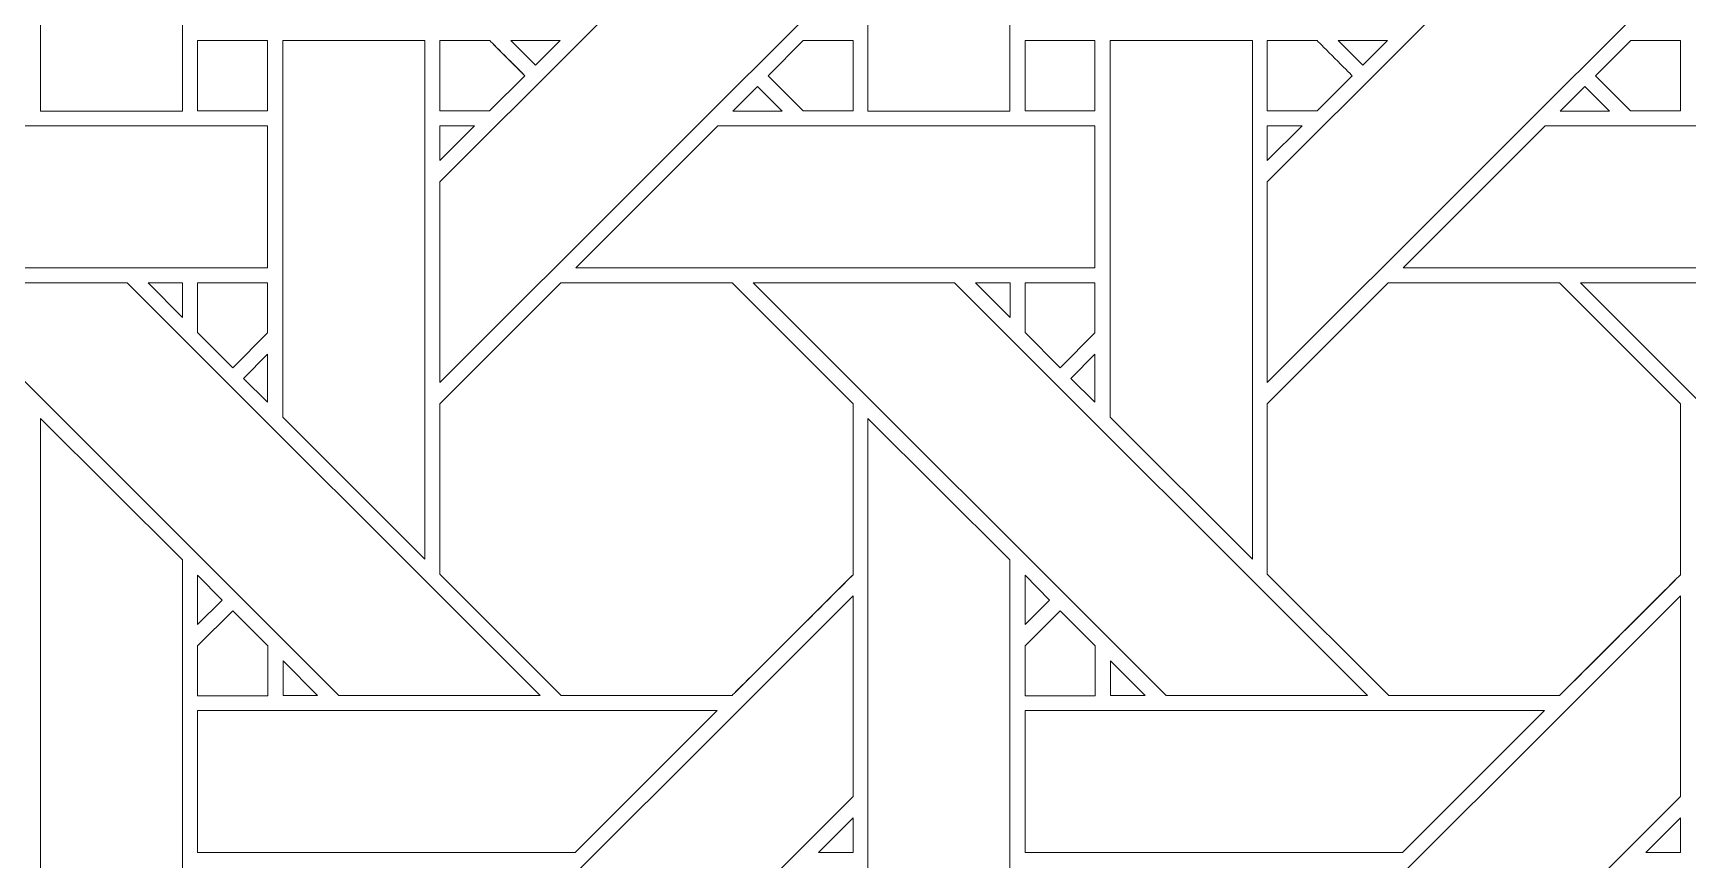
# Model space of a CAD drawing. Header units: inches. Extents: x 4.4 to 20.4, y 1.1 to 17.1.
# Drawn here: x 12.154 to 14.051, y 11.99 to 12.939 of the extents above; entities that cross this region are included whole.
import ezdxf

# ---------------------------------------------------------------- set-up
doc = ezdxf.new("R2010")
doc.units = ezdxf.units.IN
doc.header["$MEASUREMENT"] = 0
doc.layers.add('Design', color=7, linetype='Continuous', lineweight=0)

msp = doc.modelspace()

# ---------------------------------------------------------------- linework, layer by layer
at = {"layer": 'Design'}
for points, knots in [([(4.3829, 17.0948), (4.3829, 17.0948), (4.3829, 1.0948), (4.3829, 1.0948), (4.3829, 1.0948), (20.3829, 1.0948), (20.3829, 1.0948), (20.3829, 1.0948), (20.3829, 17.0948), (20.3829, 17.0948), (20.3829, 17.0948), (4.3829, 17.0948), (4.3829, 17.0948)], [0, 0, 0, 0, 1, 1, 1, 2, 2, 2, 3, 3, 3, 4, 4, 4, 4]), ([(19.3728, 16.2388), (19.3728, 16.2388), (5.2388, 16.2388), (5.2388, 16.2388), (5.2388, 16.2388), (5.2388, 1.9507), (5.2388, 1.9507), (5.2388, 1.9507), (19.5269, 1.9507), (19.5269, 1.9507), (19.5269, 1.9507), (19.5269, 16.2388), (19.5269, 16.2388), (19.5269, 16.2388), (19.3728, 16.2388), (19.3728, 16.2388)], [0, 0, 0, 0, 1, 1, 1, 2, 2, 2, 3, 3, 3, 4, 4, 4, 5, 5, 5, 5]), ([(12.1625, 12.8493), (12.1625, 12.8493), (12.1625, 13.4452), (12.1625, 13.4452), (12.1625, 13.4452), (12.3252, 13.283), (12.3252, 13.283), (12.3252, 13.283), (12.3252, 12.8493), (12.3252, 12.8493), (12.3252, 12.8493), (12.1625, 12.8493), (12.1625, 12.8493)], [0, 0, 0, 0, 1, 1, 1, 2, 2, 2, 3, 3, 3, 4, 4, 4, 4]), ([(13.1112, 12.8493), (13.1112, 12.8493), (13.1112, 13.4452), (13.1112, 13.4452), (13.1112, 13.4452), (13.274, 13.283), (13.274, 13.283), (13.274, 13.283), (13.274, 12.8493), (13.274, 12.8493), (13.274, 12.8493), (13.1112, 12.8493), (13.1112, 12.8493)], [0, 0, 0, 0, 1, 1, 1, 2, 2, 2, 3, 3, 3, 4, 4, 4, 4]), ([(13.0941, 13.0116), (13.0941, 13.0116), (12.6204, 12.5379), (12.6204, 12.5379), (12.6204, 12.5379), (12.6204, 12.768), (12.6204, 12.768), (12.6204, 12.768), (13.0941, 13.2416), (13.0941, 13.2416), (13.0941, 13.2416), (13.0941, 13.0116), (13.0941, 13.0116)], [0, 0, 0, 0, 1, 1, 1, 2, 2, 2, 3, 3, 3, 4, 4, 4, 4]), ([(14.0428, 13.2416), (14.0428, 13.2416), (14.0428, 13.0116), (14.0428, 13.0116), (14.0428, 13.0116), (13.5691, 12.5379), (13.5691, 12.5379), (13.5691, 12.5379), (13.5691, 12.768), (13.5691, 12.768), (13.5691, 12.768), (14.0428, 13.2416), (14.0428, 13.2416)], [0, 0, 0, 0, 1, 1, 1, 2, 2, 2, 3, 3, 3, 4, 4, 4, 4]), ([(12.3425, 12.9301), (12.3425, 12.9301), (12.4228, 12.9301), (12.4228, 12.9301), (12.4228, 12.9301), (12.4228, 12.8494), (12.4228, 12.8494), (12.4228, 12.8494), (12.3425, 12.8494), (12.3425, 12.8494), (12.3425, 12.8494), (12.3425, 12.9301), (12.3425, 12.9301)], [0, 0, 0, 0, 1, 1, 1, 2, 2, 2, 3, 3, 3, 4, 4, 4, 4]), ([(12.4228, 12.9301), (12.4228, 12.9301), (12.4228, 12.8494), (12.4228, 12.8494), (12.4228, 12.8494), (12.3425, 12.8494), (12.3425, 12.8494), (12.3425, 12.8494), (12.3425, 12.9301), (12.3425, 12.9301), (12.3425, 12.9301), (12.4228, 12.9301), (12.4228, 12.9301)], [0, 0, 0, 0, 1, 1, 1, 2, 2, 2, 3, 3, 3, 4, 4, 4, 4]), ([(12.4403, 12.4979), (12.4403, 12.4979), (12.4403, 12.9301), (12.4403, 12.9301), (12.4403, 12.9301), (12.6032, 12.9301), (12.6032, 12.9301), (12.6032, 12.9301), (12.6032, 12.335), (12.6032, 12.335), (12.6032, 12.335), (12.4403, 12.4979), (12.4403, 12.4979)], [0, 0, 0, 0, 1, 1, 1, 2, 2, 2, 3, 3, 3, 4, 4, 4, 4]), ([(12.6775, 12.9301), (12.6826, 12.925), (12.7134, 12.8942), (12.7178, 12.8898), (12.7178, 12.8898), (12.6774, 12.8494), (12.6774, 12.8494), (12.6774, 12.8494), (12.6204, 12.8494), (12.6204, 12.8494), (12.6204, 12.8494), (12.6204, 12.9301), (12.6204, 12.9301), (12.6204, 12.9301), (12.6775, 12.9301), (12.6775, 12.9301)], [0, 0, 0, 0, 1, 1, 1, 2, 2, 2, 3, 3, 3, 4, 4, 4, 5, 5, 5, 5]), ([(12.7178, 12.8898), (12.7178, 12.8898), (12.6774, 12.8494), (12.6774, 12.8494), (12.6774, 12.8494), (12.6204, 12.8494), (12.6204, 12.8494), (12.6204, 12.8494), (12.6204, 12.9301), (12.6204, 12.9301), (12.6204, 12.9301), (12.6775, 12.9301), (12.6775, 12.9301), (12.6828, 12.9248), (12.7136, 12.894), (12.7178, 12.8898)], [0, 0, 0, 0, 1, 1, 1, 2, 2, 2, 3, 3, 3, 4, 4, 4, 5, 5, 5, 5]), ([(12.7018, 12.9301), (12.7018, 12.9301), (12.7583, 12.9301), (12.7583, 12.9301), (12.7583, 12.9301), (12.73, 12.9019), (12.73, 12.9019), (12.73, 12.9019), (12.7018, 12.9301), (12.7018, 12.9301)], [0, 0, 0, 0, 1, 1, 1, 2, 2, 2, 3, 3, 3, 3]), ([(13.037, 12.8494), (13.037, 12.8494), (12.9966, 12.8897), (12.9966, 12.8897), (12.9966, 12.8897), (13.037, 12.9302), (13.037, 12.9302), (13.037, 12.9302), (13.0941, 12.9302), (13.0941, 12.9302), (13.0941, 12.9302), (13.0941, 12.8494), (13.0941, 12.8494), (13.0941, 12.8494), (13.037, 12.8494), (13.037, 12.8494)], [0, 0, 0, 0, 1, 1, 1, 2, 2, 2, 3, 3, 3, 4, 4, 4, 5, 5, 5, 5]), ([(13.0941, 12.9302), (13.0941, 12.9302), (13.0941, 12.8494), (13.0941, 12.8494), (13.0941, 12.8494), (13.037, 12.8494), (13.037, 12.8494), (13.037, 12.8494), (12.9966, 12.8897), (12.9966, 12.8897), (12.9966, 12.8897), (13.037, 12.9302), (13.037, 12.9302), (13.037, 12.9302), (13.0941, 12.9302), (13.0941, 12.9302)], [0, 0, 0, 0, 1, 1, 1, 2, 2, 2, 3, 3, 3, 4, 4, 4, 5, 5, 5, 5]), ([(13.2913, 12.9301), (13.2913, 12.9301), (13.3715, 12.9301), (13.3715, 12.9301), (13.3715, 12.9301), (13.3715, 12.8494), (13.3715, 12.8494), (13.3715, 12.8494), (13.2913, 12.8494), (13.2913, 12.8494), (13.2913, 12.8494), (13.2913, 12.9301), (13.2913, 12.9301)], [0, 0, 0, 0, 1, 1, 1, 2, 2, 2, 3, 3, 3, 4, 4, 4, 4]), ([(13.3715, 12.9301), (13.3715, 12.9301), (13.3715, 12.8494), (13.3715, 12.8494), (13.3715, 12.8494), (13.2913, 12.8494), (13.2913, 12.8494), (13.2913, 12.8494), (13.2913, 12.9301), (13.2913, 12.9301), (13.2913, 12.9301), (13.3715, 12.9301), (13.3715, 12.9301)], [0, 0, 0, 0, 1, 1, 1, 2, 2, 2, 3, 3, 3, 4, 4, 4, 4]), ([(13.3891, 12.4979), (13.3891, 12.4979), (13.3891, 12.9301), (13.3891, 12.9301), (13.3891, 12.9301), (13.552, 12.9301), (13.552, 12.9301), (13.552, 12.9301), (13.552, 12.335), (13.552, 12.335), (13.552, 12.335), (13.3891, 12.4979), (13.3891, 12.4979)], [0, 0, 0, 0, 1, 1, 1, 2, 2, 2, 3, 3, 3, 4, 4, 4, 4]), ([(13.6262, 12.9301), (13.6313, 12.925), (13.6621, 12.8942), (13.6665, 12.8898), (13.6665, 12.8898), (13.6261, 12.8494), (13.6261, 12.8494), (13.6261, 12.8494), (13.5691, 12.8494), (13.5691, 12.8494), (13.5691, 12.8494), (13.5691, 12.9301), (13.5691, 12.9301), (13.5691, 12.9301), (13.6262, 12.9301), (13.6262, 12.9301)], [0, 0, 0, 0, 1, 1, 1, 2, 2, 2, 3, 3, 3, 4, 4, 4, 5, 5, 5, 5]), ([(13.6665, 12.8898), (13.6665, 12.8898), (13.6261, 12.8494), (13.6261, 12.8494), (13.6261, 12.8494), (13.5691, 12.8494), (13.5691, 12.8494), (13.5691, 12.8494), (13.5691, 12.9301), (13.5691, 12.9301), (13.5691, 12.9301), (13.6262, 12.9301), (13.6262, 12.9301), (13.6313, 12.925), (13.6621, 12.8942), (13.6665, 12.8898)], [0, 0, 0, 0, 1, 1, 1, 2, 2, 2, 3, 3, 3, 4, 4, 4, 5, 5, 5, 5]), ([(13.6505, 12.9301), (13.6505, 12.9301), (13.707, 12.9301), (13.707, 12.9301), (13.707, 12.9301), (13.6787, 12.9019), (13.6787, 12.9019), (13.6787, 12.9019), (13.6505, 12.9301), (13.6505, 12.9301)], [0, 0, 0, 0, 1, 1, 1, 2, 2, 2, 3, 3, 3, 3]), ([(13.9857, 12.8494), (13.9857, 12.8494), (13.9453, 12.8897), (13.9453, 12.8897), (13.9453, 12.8897), (13.9858, 12.9302), (13.9858, 12.9302), (13.9858, 12.9302), (14.0428, 12.9302), (14.0428, 12.9302), (14.0428, 12.9302), (14.0428, 12.8494), (14.0428, 12.8494), (14.0428, 12.8494), (13.9857, 12.8494), (13.9857, 12.8494)], [0, 0, 0, 0, 1, 1, 1, 2, 2, 2, 3, 3, 3, 4, 4, 4, 5, 5, 5, 5]), ([(14.0428, 12.8494), (14.0428, 12.8494), (13.9857, 12.8494), (13.9857, 12.8494), (13.9857, 12.8494), (13.9453, 12.8897), (13.9453, 12.8897), (13.9453, 12.8897), (13.9858, 12.9302), (13.9858, 12.9302), (13.9858, 12.9302), (14.0428, 12.9302), (14.0428, 12.9302), (14.0428, 12.9302), (14.0428, 12.8494), (14.0428, 12.8494)], [0, 0, 0, 0, 1, 1, 1, 2, 2, 2, 3, 3, 3, 4, 4, 4, 5, 5, 5, 5]), ([(13.0127, 12.8493), (13.0127, 12.8493), (12.9562, 12.8493), (12.9562, 12.8493), (12.9562, 12.8493), (12.9845, 12.8776), (12.9845, 12.8776), (12.9845, 12.8776), (13.0127, 12.8493), (13.0127, 12.8493)], [0, 0, 0, 0, 1, 1, 1, 2, 2, 2, 3, 3, 3, 3]), ([(13.905, 12.8493), (13.905, 12.8493), (13.9332, 12.8776), (13.9332, 12.8776), (13.9332, 12.8776), (13.9615, 12.8493), (13.9615, 12.8493), (13.9615, 12.8493), (13.905, 12.8493), (13.905, 12.8493)], [0, 0, 0, 0, 1, 1, 1, 2, 2, 2, 3, 3, 3, 3]), ([(12.4228, 12.8322), (12.4228, 12.8322), (12.4228, 12.6694), (12.4228, 12.6694), (12.4228, 12.6694), (11.8275, 12.6694), (11.8275, 12.6694), (11.8275, 12.6694), (11.9904, 12.8322), (11.9904, 12.8322), (11.9904, 12.8322), (12.4228, 12.8322), (12.4228, 12.8322)], [0, 0, 0, 0, 1, 1, 1, 2, 2, 2, 3, 3, 3, 4, 4, 4, 4]), ([(12.6602, 12.8322), (12.6602, 12.8322), (12.6204, 12.7924), (12.6204, 12.7924), (12.6204, 12.7924), (12.6204, 12.8322), (12.6204, 12.8322), (12.6204, 12.8322), (12.6602, 12.8322), (12.6602, 12.8322)], [0, 0, 0, 0, 1, 1, 1, 2, 2, 2, 3, 3, 3, 3]), ([(13.3715, 12.8322), (13.3715, 12.8322), (13.3715, 12.6694), (13.3715, 12.6694), (13.3715, 12.6694), (12.7762, 12.6694), (12.7762, 12.6694), (12.7762, 12.6694), (12.9391, 12.8322), (12.9391, 12.8322), (12.9391, 12.8322), (13.3715, 12.8322), (13.3715, 12.8322)], [0, 0, 0, 0, 1, 1, 1, 2, 2, 2, 3, 3, 3, 4, 4, 4, 4]), ([(13.609, 12.8322), (13.609, 12.8322), (13.5691, 12.7924), (13.5691, 12.7924), (13.5691, 12.7924), (13.5691, 12.8322), (13.5691, 12.8322), (13.5691, 12.8322), (13.609, 12.8322), (13.609, 12.8322)], [0, 0, 0, 0, 1, 1, 1, 2, 2, 2, 3, 3, 3, 3]), ([(14.3203, 12.8322), (14.3203, 12.8322), (14.3203, 12.6694), (14.3203, 12.6694), (14.3203, 12.6694), (13.725, 12.6694), (13.725, 12.6694), (13.725, 12.6694), (13.8878, 12.8322), (13.8878, 12.8322), (13.8878, 12.8322), (14.3203, 12.8322), (14.3203, 12.8322)], [0, 0, 0, 0, 1, 1, 1, 2, 2, 2, 3, 3, 3, 4, 4, 4, 4]), ([(12.7354, 12.1786), (12.7354, 12.1786), (12.5044, 12.1786), (12.5044, 12.1786), (12.5044, 12.1786), (12.0308, 12.6522), (12.0308, 12.6522), (12.0308, 12.6522), (12.2618, 12.6522), (12.2618, 12.6522), (12.2618, 12.6522), (12.7354, 12.1786), (12.7354, 12.1786)], [0, 0, 0, 0, 1, 1, 1, 2, 2, 2, 3, 3, 3, 4, 4, 4, 4]), ([(12.2859, 12.6522), (12.2859, 12.6522), (12.3253, 12.6522), (12.3253, 12.6522), (12.3253, 12.6522), (12.3253, 12.6124), (12.3253, 12.6124), (12.3253, 12.6124), (12.2859, 12.6522), (12.2859, 12.6522)], [0, 0, 0, 0, 1, 1, 1, 2, 2, 2, 3, 3, 3, 3]), ([(12.4228, 12.6523), (12.4228, 12.6523), (12.4228, 12.5947), (12.4228, 12.5947), (12.4228, 12.5947), (12.3828, 12.5547), (12.3828, 12.5547), (12.3828, 12.5547), (12.3425, 12.5951), (12.3425, 12.5951), (12.3425, 12.5951), (12.3425, 12.6523), (12.3425, 12.6523), (12.3425, 12.6523), (12.4228, 12.6523), (12.4228, 12.6523)], [0, 0, 0, 0, 1, 1, 1, 2, 2, 2, 3, 3, 3, 4, 4, 4, 5, 5, 5, 5]), ([(12.4228, 12.5947), (12.4228, 12.5947), (12.3828, 12.5547), (12.3828, 12.5547), (12.3828, 12.5547), (12.3425, 12.5951), (12.3425, 12.5951), (12.3425, 12.5951), (12.3425, 12.6523), (12.3425, 12.6523), (12.3425, 12.6523), (12.4228, 12.6523), (12.4228, 12.6523), (12.4228, 12.6523), (12.4228, 12.5947), (12.4228, 12.5947)], [0, 0, 0, 0, 1, 1, 1, 2, 2, 2, 3, 3, 3, 4, 4, 4, 5, 5, 5, 5]), ([(12.7591, 12.6523), (12.7591, 12.6523), (12.9553, 12.6523), (12.9553, 12.6523), (12.9553, 12.6523), (13.0941, 12.5135), (13.0941, 12.5135), (13.0941, 12.5135), (13.0941, 12.3173), (13.0941, 12.3173), (13.0763, 12.2994), (12.9643, 12.1876), (12.9553, 12.1786), (12.9553, 12.1786), (12.7596, 12.1786), (12.7596, 12.1786), (12.7596, 12.1786), (12.6204, 12.3179), (12.6204, 12.3179), (12.6204, 12.3179), (12.6204, 12.5135), (12.6204, 12.5135), (12.6204, 12.5135), (12.7591, 12.6523), (12.7591, 12.6523)], [0, 0, 0, 0, 1, 1, 1, 2, 2, 2, 3, 3, 3, 4, 4, 4, 5, 5, 5, 6, 6, 6, 7, 7, 7, 8, 8, 8, 8]), ([(13.0941, 12.5135), (13.0941, 12.5135), (13.0941, 12.3173), (13.0941, 12.3173), (13.0755, 12.2986), (12.9637, 12.187), (12.9553, 12.1786), (12.9553, 12.1786), (12.7596, 12.1786), (12.7596, 12.1786), (12.7596, 12.1786), (12.6204, 12.3179), (12.6204, 12.3179), (12.6204, 12.3179), (12.6204, 12.5135), (12.6204, 12.5135), (12.6204, 12.5135), (12.7591, 12.6523), (12.7591, 12.6523), (12.7591, 12.6523), (12.9553, 12.6523), (12.9553, 12.6523), (12.9553, 12.6523), (13.0941, 12.5135), (13.0941, 12.5135)], [0, 0, 0, 0, 1, 1, 1, 2, 2, 2, 3, 3, 3, 4, 4, 4, 5, 5, 5, 6, 6, 6, 7, 7, 7, 8, 8, 8, 8]), ([(13.6841, 12.1786), (13.6841, 12.1786), (13.4531, 12.1786), (13.4531, 12.1786), (13.4531, 12.1786), (12.9795, 12.6522), (12.9795, 12.6522), (12.9795, 12.6522), (13.2105, 12.6522), (13.2105, 12.6522), (13.2105, 12.6522), (13.6841, 12.1786), (13.6841, 12.1786)], [0, 0, 0, 0, 1, 1, 1, 2, 2, 2, 3, 3, 3, 4, 4, 4, 4]), ([(13.2346, 12.6522), (13.2346, 12.6522), (13.2741, 12.6522), (13.2741, 12.6522), (13.2741, 12.6522), (13.2741, 12.6124), (13.2741, 12.6124), (13.2741, 12.6124), (13.2346, 12.6522), (13.2346, 12.6522)], [0, 0, 0, 0, 1, 1, 1, 2, 2, 2, 3, 3, 3, 3]), ([(13.3715, 12.6523), (13.3715, 12.6523), (13.3715, 12.5947), (13.3715, 12.5947), (13.3715, 12.5947), (13.3316, 12.5547), (13.3316, 12.5547), (13.3316, 12.5547), (13.2913, 12.5951), (13.2913, 12.5951), (13.2913, 12.5951), (13.2913, 12.6523), (13.2913, 12.6523), (13.2913, 12.6523), (13.3715, 12.6523), (13.3715, 12.6523)], [0, 0, 0, 0, 1, 1, 1, 2, 2, 2, 3, 3, 3, 4, 4, 4, 5, 5, 5, 5]), ([(13.3715, 12.5947), (13.3715, 12.5947), (13.3316, 12.5547), (13.3316, 12.5547), (13.3316, 12.5547), (13.2913, 12.5951), (13.2913, 12.5951), (13.2913, 12.5951), (13.2913, 12.6523), (13.2913, 12.6523), (13.2913, 12.6523), (13.3715, 12.6523), (13.3715, 12.6523), (13.3715, 12.6523), (13.3715, 12.5947), (13.3715, 12.5947)], [0, 0, 0, 0, 1, 1, 1, 2, 2, 2, 3, 3, 3, 4, 4, 4, 5, 5, 5, 5]), ([(13.7078, 12.6523), (13.7078, 12.6523), (13.904, 12.6523), (13.904, 12.6523), (13.904, 12.6523), (14.0428, 12.5135), (14.0428, 12.5135), (14.0428, 12.5135), (14.0428, 12.3173), (14.0428, 12.3173), (14.025, 12.2994), (13.9131, 12.1876), (13.9041, 12.1786), (13.9041, 12.1786), (13.7084, 12.1786), (13.7084, 12.1786), (13.7084, 12.1786), (13.5691, 12.3179), (13.5691, 12.3179), (13.5691, 12.3179), (13.5691, 12.5135), (13.5691, 12.5135), (13.5691, 12.5135), (13.7078, 12.6523), (13.7078, 12.6523)], [0, 0, 0, 0, 1, 1, 1, 2, 2, 2, 3, 3, 3, 4, 4, 4, 5, 5, 5, 6, 6, 6, 7, 7, 7, 8, 8, 8, 8]), ([(14.0428, 12.5135), (14.0428, 12.5135), (14.0428, 12.3173), (14.0428, 12.3173), (14.0246, 12.299), (13.9128, 12.1874), (13.9041, 12.1786), (13.9041, 12.1786), (13.7084, 12.1786), (13.7084, 12.1786), (13.7084, 12.1786), (13.5691, 12.3179), (13.5691, 12.3179), (13.5691, 12.3179), (13.5691, 12.5135), (13.5691, 12.5135), (13.5691, 12.5135), (13.7078, 12.6523), (13.7078, 12.6523), (13.7078, 12.6523), (13.904, 12.6523), (13.904, 12.6523), (13.904, 12.6523), (14.0428, 12.5135), (14.0428, 12.5135)], [0, 0, 0, 0, 1, 1, 1, 2, 2, 2, 3, 3, 3, 4, 4, 4, 5, 5, 5, 6, 6, 6, 7, 7, 7, 8, 8, 8, 8]), ([(14.6329, 12.1786), (14.6329, 12.1786), (14.4018, 12.1786), (14.4018, 12.1786), (14.4018, 12.1786), (13.9283, 12.6522), (13.9283, 12.6522), (13.9283, 12.6522), (14.1592, 12.6522), (14.1592, 12.6522), (14.1592, 12.6522), (14.6329, 12.1786), (14.6329, 12.1786)], [0, 0, 0, 0, 1, 1, 1, 2, 2, 2, 3, 3, 3, 4, 4, 4, 4]), ([(12.4228, 12.5704), (12.4228, 12.5704), (12.4228, 12.5152), (12.4228, 12.5152), (12.4228, 12.5152), (12.395, 12.5426), (12.395, 12.5426), (12.395, 12.5426), (12.4228, 12.5704), (12.4228, 12.5704)], [0, 0, 0, 0, 1, 1, 1, 2, 2, 2, 3, 3, 3, 3]), ([(13.3715, 12.5704), (13.3715, 12.5704), (13.3715, 12.5152), (13.3715, 12.5152), (13.3715, 12.5152), (13.3438, 12.5426), (13.3438, 12.5426), (13.3438, 12.5426), (13.3715, 12.5704), (13.3715, 12.5704)], [0, 0, 0, 0, 1, 1, 1, 2, 2, 2, 3, 3, 3, 3]), ([(12.1625, 11.9006), (12.1625, 11.9006), (12.1625, 12.4964), (12.1625, 12.4964), (12.1625, 12.4964), (12.3252, 12.3343), (12.3252, 12.3343), (12.3252, 12.3343), (12.3252, 11.9006), (12.3252, 11.9006), (12.3252, 11.9006), (12.1625, 11.9006), (12.1625, 11.9006)], [0, 0, 0, 0, 1, 1, 1, 2, 2, 2, 3, 3, 3, 4, 4, 4, 4]), ([(13.1112, 11.9006), (13.1112, 11.9006), (13.1112, 12.4964), (13.1112, 12.4964), (13.1112, 12.4964), (13.274, 12.3343), (13.274, 12.3343), (13.274, 12.3343), (13.274, 11.9006), (13.274, 11.9006), (13.274, 11.9006), (13.1112, 11.9006), (13.1112, 11.9006)], [0, 0, 0, 0, 1, 1, 1, 2, 2, 2, 3, 3, 3, 4, 4, 4, 4]), ([(12.3425, 12.26), (12.3425, 12.26), (12.3425, 12.3168), (12.3425, 12.3168), (12.3425, 12.3168), (12.3707, 12.2882), (12.3707, 12.2882), (12.3707, 12.2882), (12.3425, 12.26), (12.3425, 12.26)], [0, 0, 0, 0, 1, 1, 1, 2, 2, 2, 3, 3, 3, 3]), ([(13.2913, 12.26), (13.2913, 12.26), (13.2913, 12.3168), (13.2913, 12.3168), (13.2913, 12.3168), (13.3195, 12.2882), (13.3195, 12.2882), (13.3195, 12.2882), (13.2913, 12.26), (13.2913, 12.26)], [0, 0, 0, 0, 1, 1, 1, 2, 2, 2, 3, 3, 3, 3]), ([(13.0941, 12.0628), (13.0941, 12.0628), (12.6204, 11.5892), (12.6204, 11.5892), (12.6204, 11.5892), (12.6204, 11.8193), (12.6204, 11.8193), (12.6204, 11.8193), (13.0941, 12.2929), (13.0941, 12.2929), (13.0941, 12.2929), (13.0941, 12.0628), (13.0941, 12.0628)], [0, 0, 0, 0, 1, 1, 1, 2, 2, 2, 3, 3, 3, 4, 4, 4, 4]), ([(14.0428, 12.2929), (14.0428, 12.2929), (14.0428, 12.0628), (14.0428, 12.0628), (14.0428, 12.0628), (13.5691, 11.5892), (13.5691, 11.5892), (13.5691, 11.5892), (13.5691, 11.8193), (13.5691, 11.8193), (13.5691, 11.8193), (14.0428, 12.2929), (14.0428, 12.2929)], [0, 0, 0, 0, 1, 1, 1, 2, 2, 2, 3, 3, 3, 4, 4, 4, 4]), ([(12.3425, 12.1784), (12.3425, 12.1784), (12.3425, 12.2357), (12.3425, 12.2357), (12.3425, 12.2357), (12.3829, 12.276), (12.3829, 12.276), (12.3829, 12.276), (12.4232, 12.2357), (12.4232, 12.2357), (12.4232, 12.2357), (12.4232, 12.1784), (12.4232, 12.1784), (12.4232, 12.1784), (12.3425, 12.1784), (12.3425, 12.1784)], [0, 0, 0, 0, 1, 1, 1, 2, 2, 2, 3, 3, 3, 4, 4, 4, 5, 5, 5, 5]), ([(12.3829, 12.276), (12.3829, 12.276), (12.4232, 12.2357), (12.4232, 12.2357), (12.4232, 12.2357), (12.4232, 12.1784), (12.4232, 12.1784), (12.4232, 12.1784), (12.3425, 12.1784), (12.3425, 12.1784), (12.3425, 12.1784), (12.3425, 12.2357), (12.3425, 12.2357), (12.3425, 12.2357), (12.3829, 12.276), (12.3829, 12.276)], [0, 0, 0, 0, 1, 1, 1, 2, 2, 2, 3, 3, 3, 4, 4, 4, 5, 5, 5, 5]), ([(13.2913, 12.1784), (13.2913, 12.1784), (13.2913, 12.2357), (13.2913, 12.2357), (13.2913, 12.2357), (13.3316, 12.276), (13.3316, 12.276), (13.3316, 12.276), (13.3719, 12.2357), (13.3719, 12.2357), (13.3719, 12.2357), (13.3719, 12.1784), (13.3719, 12.1784), (13.3719, 12.1784), (13.2913, 12.1784), (13.2913, 12.1784)], [0, 0, 0, 0, 1, 1, 1, 2, 2, 2, 3, 3, 3, 4, 4, 4, 5, 5, 5, 5]), ([(13.3316, 12.276), (13.3316, 12.276), (13.3719, 12.2357), (13.3719, 12.2357), (13.3719, 12.2357), (13.3719, 12.1784), (13.3719, 12.1784), (13.3719, 12.1784), (13.2913, 12.1784), (13.2913, 12.1784), (13.2913, 12.1784), (13.2913, 12.2357), (13.2913, 12.2357), (13.2913, 12.2357), (13.3316, 12.276), (13.3316, 12.276)], [0, 0, 0, 0, 1, 1, 1, 2, 2, 2, 3, 3, 3, 4, 4, 4, 5, 5, 5, 5]), ([(12.4405, 12.1786), (12.4405, 12.1786), (12.4405, 12.2184), (12.4405, 12.2184), (12.4405, 12.2184), (12.4802, 12.1786), (12.4802, 12.1786), (12.4802, 12.1786), (12.4405, 12.1786), (12.4405, 12.1786)], [0, 0, 0, 0, 1, 1, 1, 2, 2, 2, 3, 3, 3, 3]), ([(13.3892, 12.1786), (13.3892, 12.1786), (13.3892, 12.2184), (13.3892, 12.2184), (13.3892, 12.2184), (13.4289, 12.1786), (13.4289, 12.1786), (13.4289, 12.1786), (13.3892, 12.1786), (13.3892, 12.1786)], [0, 0, 0, 0, 1, 1, 1, 2, 2, 2, 3, 3, 3, 3]), ([(12.9382, 12.1613), (12.9382, 12.1613), (12.7755, 11.9986), (12.7755, 11.9986), (12.7755, 11.9986), (12.3425, 11.9986), (12.3425, 11.9986), (12.3425, 11.9986), (12.3425, 12.1613), (12.3425, 12.1613), (12.3425, 12.1613), (12.9382, 12.1613), (12.9382, 12.1613)], [0, 0, 0, 0, 1, 1, 1, 2, 2, 2, 3, 3, 3, 4, 4, 4, 4]), ([(13.887, 12.1613), (13.887, 12.1613), (13.7242, 11.9986), (13.7242, 11.9986), (13.7242, 11.9986), (13.2913, 11.9986), (13.2913, 11.9986), (13.2913, 11.9986), (13.2913, 12.1613), (13.2913, 12.1613), (13.2913, 12.1613), (13.887, 12.1613), (13.887, 12.1613)], [0, 0, 0, 0, 1, 1, 1, 2, 2, 2, 3, 3, 3, 4, 4, 4, 4]), ([(13.0543, 11.9987), (13.0543, 11.9987), (13.0941, 12.0384), (13.0941, 12.0384), (13.0941, 12.0384), (13.0941, 11.9987), (13.0941, 11.9987), (13.0941, 11.9987), (13.0543, 11.9987), (13.0543, 11.9987)], [0, 0, 0, 0, 1, 1, 1, 2, 2, 2, 3, 3, 3, 3]), ([(14.003, 11.9987), (14.003, 11.9987), (14.0428, 12.0384), (14.0428, 12.0384), (14.0428, 12.0384), (14.0428, 11.9987), (14.0428, 11.9987), (14.0428, 11.9987), (14.003, 11.9987), (14.003, 11.9987)], [0, 0, 0, 0, 1, 1, 1, 2, 2, 2, 3, 3, 3, 3])]:
    msp.add_open_spline(points, degree=3, knots=knots, dxfattribs=at)

doc.saveas('drawing.dxf')
